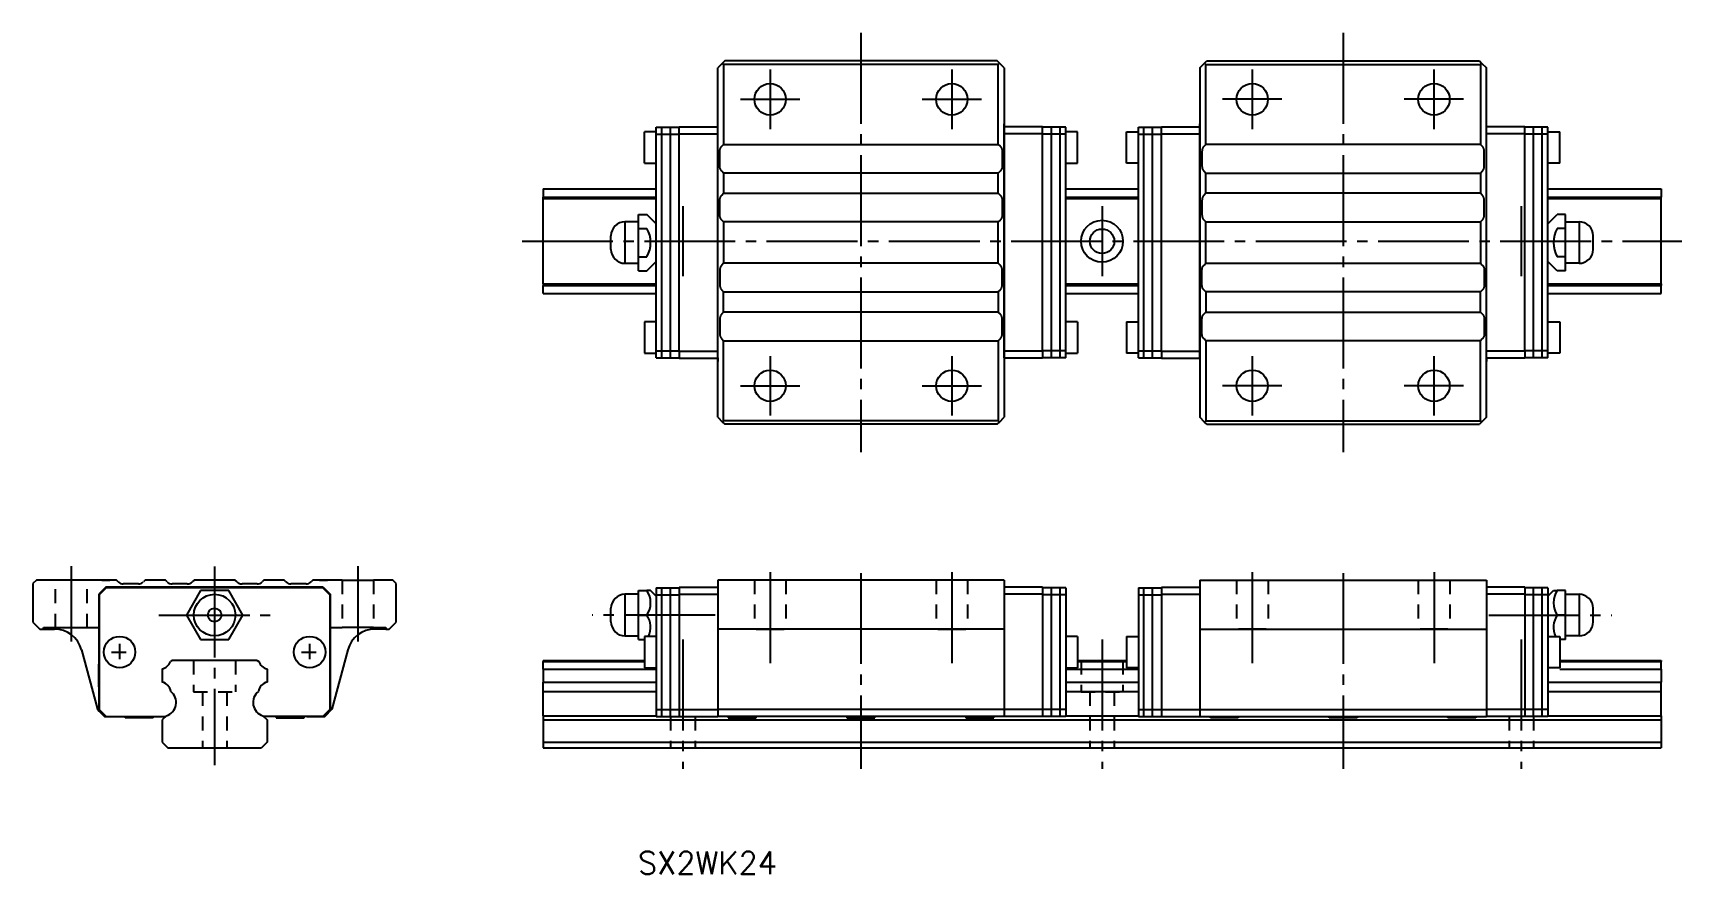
# Model space of a CAD drawing. Extents: x -31 to 205, y 1763 to 1884.
import ezdxf

# ---------------------------------------------------------------- set-up
doc = ezdxf.new("R2010")
doc.units = 0
doc.linetypes.add('CENTER', pattern=[17.5, 13, -1.5, 1.5, -1.5])
doc.linetypes.add('DASHED', pattern=[3.5, 2, -1.5])
doc.layers.get('0').update_dxf_attribs({"linetype": 'CONTINUOUS'})
doc.layers.add('CENTER', color=1, linetype='CENTER')
doc.styles.get("Standard").update_dxf_attribs({"font": 'txt.shx', "bigfont": '@extfont2.shx'})

msp = doc.modelspace()

# ---------------------------------------------------------------- linework, layer by layer
at = {"color": 7, "linetype": 'CONTINUOUS'}
for p, q in [((67.72, 1879.41), (67.04, 1878.74)), ((67.04, 1828.74), (67.04, 1878.74)), ((68.04, 1879.74), (67.72, 1879.41)), ((67.72, 1879.41), (67.89, 1879.24)), ((107.19, 1879.24), (67.89, 1879.24)), ((67.89, 1879.24), (67.89, 1867.79)), ((107.04, 1879.74), (68.04, 1879.74)), ((107.37, 1879.41), (107.04, 1879.74)), ((107.19, 1879.24), (107.37, 1879.41)), ((107.19, 1867.79), (107.19, 1879.24)), ((108.04, 1878.74), (107.37, 1879.41)), ((108.04, 1878.74), (108.04, 1828.74)), ((136.04, 1878.74), (136.72, 1879.41)), ((136.04, 1878.74), (136.04, 1828.74)), ((136.72, 1879.41), (137.04, 1879.74)), ((136.89, 1879.24), (136.72, 1879.41)), ((136.89, 1879.24), (176.19, 1879.24)), ((136.89, 1867.79), (136.89, 1879.24)), ((137.04, 1879.74), (176.04, 1879.74)), ((176.04, 1879.74), (176.37, 1879.41)), ((176.37, 1879.41), (176.19, 1879.24)), ((176.19, 1879.24), (176.19, 1867.79)), ((176.37, 1879.41), (177.04, 1878.74)), ((177.04, 1828.74), (177.04, 1878.74)), ((58.24, 1869.59), (56.54, 1869.59)), ((56.54, 1865.09), (56.54, 1869.59)), ((58.24, 1837.24), (58.24, 1870.24)), ((58.24, 1870.24), (61.54, 1870.24)), ((58.24, 1869.24), (61.54, 1869.24)), ((59.04, 1837.24), (59.04, 1870.24)), ((60.28, 1837.24), (60.28, 1870.24)), ((61.54, 1870.29), (67.04, 1870.29)), ((61.54, 1869.29), (61.54, 1870.29)), ((61.54, 1869.29), (67.04, 1869.29)), ((61.54, 1864.38), (61.54, 1869.29)), ((67.04, 1870.24), (67.04, 1870.74)), ((67.04, 1861.54), (67.04, 1870.34)), ((67.04, 1837.24), (67.04, 1870.24)), ((108.04, 1870.24), (108.04, 1870.74)), ((108.04, 1870.34), (108.04, 1861.54)), ((113.54, 1870.29), (108.04, 1870.29)), ((108.04, 1837.24), (108.04, 1870.24)), ((113.54, 1869.29), (108.04, 1869.29)), ((113.54, 1869.29), (113.54, 1870.29)), ((116.84, 1870.24), (113.54, 1870.24)), ((113.54, 1838.19), (113.54, 1869.29)), ((116.84, 1869.24), (113.54, 1869.24)), ((114.8, 1837.24), (114.8, 1870.24)), ((116.04, 1837.24), (116.04, 1870.24)), ((116.84, 1837.24), (116.84, 1870.24)), ((118.54, 1869.59), (116.84, 1869.59)), ((118.54, 1865.09), (118.54, 1869.59)), ((125.54, 1869.59), (127.24, 1869.59)), ((125.54, 1865.09), (125.54, 1869.59)), ((127.24, 1837.24), (127.24, 1870.24)), ((127.24, 1870.24), (130.54, 1870.24)), ((127.24, 1869.24), (130.54, 1869.24)), ((128.04, 1837.24), (128.04, 1870.24)), ((129.28, 1837.24), (129.28, 1870.24)), ((130.54, 1870.29), (136.04, 1870.29)), ((130.54, 1869.29), (130.54, 1870.29)), ((130.54, 1838.19), (130.54, 1869.29)), ((130.54, 1869.29), (136.04, 1869.29)), ((136.04, 1870.24), (136.04, 1870.74)), ((136.04, 1870.34), (136.04, 1861.54)), ((136.04, 1837.24), (136.04, 1870.24)), ((177.04, 1870.24), (177.04, 1870.74)), ((177.04, 1861.54), (177.04, 1870.34)), ((182.54, 1870.29), (177.04, 1870.29)), ((177.04, 1837.24), (177.04, 1870.24)), ((182.54, 1869.29), (177.04, 1869.29)), ((182.54, 1869.29), (182.54, 1870.29)), ((185.84, 1870.24), (182.54, 1870.24)), ((182.54, 1864.38), (182.54, 1869.29)), ((185.84, 1869.24), (182.54, 1869.24)), ((183.8, 1837.24), (183.8, 1870.24)), ((185.04, 1837.24), (185.04, 1870.24)), ((185.84, 1837.24), (185.84, 1870.24)), ((185.84, 1869.59), (187.54, 1869.59)), ((187.54, 1865.09), (187.54, 1869.59)), ((67.34, 1866.82), (67.35, 1866.87)), ((67.34, 1864.65), (67.34, 1866.82)), ((67.35, 1866.92), (67.36, 1866.97)), ((67.35, 1866.87), (67.35, 1866.92)), ((67.36, 1867.02), (67.37, 1867.06)), ((67.36, 1866.97), (67.36, 1867.02)), ((67.37, 1867.06), (67.39, 1867.11)), ((67.39, 1867.11), (67.4, 1867.16)), ((67.4, 1867.16), (67.42, 1867.2)), ((67.42, 1867.2), (67.44, 1867.25)), ((67.44, 1867.25), (67.46, 1867.29)), ((67.46, 1867.29), (67.49, 1867.34)), ((67.49, 1867.34), (67.51, 1867.38)), ((67.51, 1867.38), (67.54, 1867.42)), ((67.54, 1867.42), (67.57, 1867.46)), ((67.57, 1867.46), (67.6, 1867.49)), ((67.6, 1867.49), (67.64, 1867.53)), ((67.64, 1867.53), (67.89, 1867.79)), ((67.89, 1867.79), (107.19, 1867.79)), ((107.19, 1867.79), (107.45, 1867.53)), ((107.45, 1867.53), (107.49, 1867.49)), ((107.49, 1867.49), (107.52, 1867.46)), ((107.52, 1867.46), (107.55, 1867.42)), ((107.55, 1867.42), (107.58, 1867.38)), ((107.58, 1867.38), (107.6, 1867.34)), ((107.6, 1867.34), (107.63, 1867.29)), ((107.63, 1867.29), (107.65, 1867.25)), ((107.65, 1867.25), (107.67, 1867.2)), ((107.67, 1867.2), (107.69, 1867.16)), ((107.69, 1867.16), (107.7, 1867.11)), ((107.7, 1867.11), (107.71, 1867.06)), ((107.71, 1867.06), (107.73, 1867.02)), ((107.73, 1867.02), (107.73, 1866.97)), ((107.73, 1866.97), (107.74, 1866.92)), ((107.74, 1866.92), (107.74, 1866.87)), ((107.74, 1866.87), (107.74, 1866.82)), ((107.74, 1866.82), (107.74, 1864.65)), ((136.35, 1866.87), (136.34, 1866.82)), ((136.34, 1866.82), (136.34, 1864.65)), ((136.36, 1866.97), (136.35, 1866.92)), ((136.35, 1866.92), (136.35, 1866.87)), ((136.37, 1867.06), (136.36, 1867.02)), ((136.36, 1867.02), (136.36, 1866.97)), ((136.39, 1867.11), (136.37, 1867.06)), ((136.4, 1867.16), (136.39, 1867.11)), ((136.42, 1867.2), (136.4, 1867.16)), ((136.44, 1867.25), (136.42, 1867.2)), ((136.46, 1867.29), (136.44, 1867.25)), ((136.49, 1867.34), (136.46, 1867.29)), ((136.51, 1867.38), (136.49, 1867.34)), ((136.54, 1867.42), (136.51, 1867.38)), ((136.57, 1867.46), (136.54, 1867.42)), ((136.6, 1867.49), (136.57, 1867.46)), ((136.64, 1867.53), (136.6, 1867.49)), ((136.89, 1867.79), (136.64, 1867.53)), ((176.19, 1867.79), (136.89, 1867.79)), ((176.45, 1867.53), (176.19, 1867.79)), ((176.49, 1867.49), (176.45, 1867.53)), ((176.52, 1867.46), (176.49, 1867.49)), ((176.55, 1867.42), (176.52, 1867.46)), ((176.58, 1867.38), (176.55, 1867.42)), ((176.6, 1867.34), (176.58, 1867.38)), ((176.63, 1867.29), (176.6, 1867.34)), ((176.65, 1867.25), (176.63, 1867.29)), ((176.67, 1867.2), (176.65, 1867.25)), ((176.69, 1867.16), (176.67, 1867.2)), ((176.7, 1867.11), (176.69, 1867.16)), ((176.71, 1867.06), (176.7, 1867.11)), ((176.73, 1867.02), (176.71, 1867.06)), ((176.73, 1866.97), (176.73, 1867.02)), ((176.74, 1866.92), (176.73, 1866.97)), ((176.74, 1866.87), (176.74, 1866.92)), ((176.74, 1866.82), (176.74, 1866.87)), ((176.74, 1864.65), (176.74, 1866.82)), ((56.54, 1865.09), (58.24, 1865.09)), ((67.35, 1864.6), (67.34, 1864.65)), ((67.35, 1864.55), (67.35, 1864.6)), ((67.36, 1864.5), (67.35, 1864.55)), ((67.36, 1864.46), (67.36, 1864.5)), ((67.37, 1864.41), (67.36, 1864.46)), ((67.39, 1864.36), (67.37, 1864.41)), ((107.71, 1864.41), (107.7, 1864.36)), ((107.73, 1864.46), (107.71, 1864.41)), ((107.74, 1864.55), (107.73, 1864.5)), ((107.73, 1864.5), (107.73, 1864.46)), ((107.74, 1864.65), (107.74, 1864.6)), ((107.74, 1864.6), (107.74, 1864.55)), ((116.84, 1865.09), (118.54, 1865.09)), ((127.24, 1865.09), (125.54, 1865.09)), ((136.34, 1864.65), (136.35, 1864.6)), ((136.35, 1864.6), (136.35, 1864.55)), ((136.35, 1864.55), (136.36, 1864.5)), ((136.36, 1864.5), (136.36, 1864.46)), ((136.36, 1864.46), (136.37, 1864.41)), ((136.37, 1864.41), (136.39, 1864.36)), ((176.7, 1864.36), (176.71, 1864.41)), ((176.71, 1864.41), (176.73, 1864.46)), ((176.73, 1864.5), (176.74, 1864.55)), ((176.73, 1864.46), (176.73, 1864.5)), ((176.74, 1864.6), (176.74, 1864.65)), ((176.74, 1864.55), (176.74, 1864.6)), ((187.54, 1865.09), (185.84, 1865.09)), ((61.54, 1863.2), (61.54, 1864.38)), ((61.54, 1863.2), (61.54, 1864.38)), ((61.54, 1838.19), (61.54, 1863.2)), ((67.4, 1864.31), (67.39, 1864.36)), ((67.42, 1864.27), (67.4, 1864.31)), ((67.44, 1864.22), (67.42, 1864.27)), ((67.46, 1864.18), (67.44, 1864.22)), ((67.49, 1864.14), (67.46, 1864.18)), ((67.51, 1864.09), (67.49, 1864.14)), ((67.54, 1864.05), (67.51, 1864.09)), ((67.57, 1864.02), (67.54, 1864.05)), ((67.6, 1863.98), (67.57, 1864.02)), ((67.64, 1863.94), (67.6, 1863.98)), ((67.89, 1863.69), (67.64, 1863.94)), ((67.89, 1863.69), (67.89, 1860.79)), ((107.19, 1863.69), (67.89, 1863.69)), ((107.45, 1863.94), (107.19, 1863.69)), ((107.19, 1860.79), (107.19, 1863.69)), ((107.49, 1863.98), (107.45, 1863.94)), ((107.52, 1864.02), (107.49, 1863.98)), ((107.55, 1864.05), (107.52, 1864.02)), ((107.58, 1864.09), (107.55, 1864.05)), ((107.6, 1864.14), (107.58, 1864.09)), ((107.63, 1864.18), (107.6, 1864.14)), ((107.65, 1864.22), (107.63, 1864.18)), ((107.67, 1864.27), (107.65, 1864.22)), ((107.69, 1864.31), (107.67, 1864.27)), ((107.7, 1864.36), (107.69, 1864.31)), ((136.39, 1864.36), (136.4, 1864.31)), ((136.4, 1864.31), (136.42, 1864.27)), ((136.42, 1864.27), (136.44, 1864.22)), ((136.44, 1864.22), (136.46, 1864.18)), ((136.46, 1864.18), (136.49, 1864.14)), ((136.49, 1864.14), (136.51, 1864.09)), ((136.51, 1864.09), (136.54, 1864.05)), ((136.54, 1864.05), (136.57, 1864.02)), ((136.57, 1864.02), (136.6, 1863.98)), ((136.6, 1863.98), (136.64, 1863.94)), ((136.64, 1863.94), (136.89, 1863.69)), ((136.89, 1863.69), (176.19, 1863.69)), ((136.89, 1860.79), (136.89, 1863.69)), ((176.19, 1863.69), (176.45, 1863.94)), ((176.19, 1863.69), (176.19, 1860.79)), ((176.45, 1863.94), (176.49, 1863.98)), ((176.49, 1863.98), (176.52, 1864.02)), ((176.52, 1864.02), (176.55, 1864.05)), ((176.55, 1864.05), (176.58, 1864.09)), ((176.58, 1864.09), (176.6, 1864.14)), ((176.6, 1864.14), (176.63, 1864.18)), ((176.63, 1864.18), (176.65, 1864.22)), ((176.65, 1864.22), (176.67, 1864.27)), ((176.67, 1864.27), (176.69, 1864.31)), ((176.69, 1864.31), (176.7, 1864.36)), ((182.54, 1863.2), (182.54, 1864.38)), ((182.54, 1863.2), (182.54, 1864.38)), ((182.54, 1838.19), (182.54, 1863.2)), ((42.04, 1861.43), (58.24, 1861.43)), ((42.04, 1861.43), (42.04, 1860.25)), ((42.04, 1860.25), (58.24, 1860.25)), ((42.04, 1860.03), (42.04, 1860.25)), ((42.04, 1860.03), (58.24, 1860.03)), ((42.04, 1847.83), (42.04, 1860.03)), ((67.04, 1845.94), (67.04, 1861.54)), ((67.34, 1859.82), (67.35, 1859.87)), ((67.34, 1857.65), (67.34, 1859.82)), ((67.35, 1859.92), (67.36, 1859.97)), ((67.35, 1859.87), (67.35, 1859.92)), ((67.36, 1860.02), (67.37, 1860.06)), ((67.36, 1859.97), (67.36, 1860.02)), ((67.37, 1860.06), (67.39, 1860.11)), ((67.39, 1860.11), (67.4, 1860.16)), ((67.4, 1860.16), (67.42, 1860.2)), ((67.42, 1860.2), (67.44, 1860.25)), ((67.44, 1860.25), (67.46, 1860.29)), ((67.46, 1860.29), (67.49, 1860.34)), ((67.49, 1860.34), (67.51, 1860.38)), ((67.51, 1860.38), (67.54, 1860.42)), ((67.54, 1860.42), (67.57, 1860.46)), ((67.57, 1860.46), (67.6, 1860.49)), ((67.6, 1860.49), (67.64, 1860.53)), ((67.64, 1860.53), (67.89, 1860.79)), ((67.89, 1860.79), (107.19, 1860.79)), ((107.19, 1860.79), (107.45, 1860.53)), ((107.45, 1860.53), (107.49, 1860.49)), ((107.49, 1860.49), (107.52, 1860.46)), ((107.52, 1860.46), (107.55, 1860.42)), ((107.55, 1860.42), (107.58, 1860.38)), ((107.58, 1860.38), (107.6, 1860.34)), ((107.6, 1860.34), (107.63, 1860.29)), ((107.63, 1860.29), (107.65, 1860.25)), ((107.65, 1860.25), (107.67, 1860.2)), ((107.67, 1860.2), (107.69, 1860.16)), ((107.69, 1860.16), (107.7, 1860.11)), ((107.7, 1860.11), (107.71, 1860.06)), ((107.71, 1860.06), (107.73, 1860.02)), ((107.73, 1860.02), (107.73, 1859.97)), ((107.73, 1859.97), (107.74, 1859.92)), ((107.74, 1859.92), (107.74, 1859.87)), ((107.74, 1859.87), (107.74, 1859.82)), ((107.74, 1859.82), (107.74, 1857.65)), ((108.04, 1861.54), (108.04, 1837.14)), ((116.84, 1861.43), (127.24, 1861.43)), ((116.84, 1860.25), (127.24, 1860.25)), ((116.84, 1860.03), (127.24, 1860.03)), ((136.04, 1861.54), (136.04, 1837.14)), ((136.35, 1859.87), (136.34, 1859.82)), ((136.34, 1859.82), (136.34, 1857.65)), ((136.36, 1859.97), (136.35, 1859.92)), ((136.35, 1859.92), (136.35, 1859.87)), ((136.37, 1860.06), (136.36, 1860.02)), ((136.36, 1860.02), (136.36, 1859.97)), ((136.39, 1860.11), (136.37, 1860.06)), ((136.4, 1860.16), (136.39, 1860.11)), ((136.42, 1860.2), (136.4, 1860.16)), ((136.44, 1860.25), (136.42, 1860.2)), ((136.46, 1860.29), (136.44, 1860.25)), ((136.49, 1860.34), (136.46, 1860.29)), ((136.51, 1860.38), (136.49, 1860.34)), ((136.54, 1860.42), (136.51, 1860.38)), ((136.57, 1860.46), (136.54, 1860.42)), ((136.6, 1860.49), (136.57, 1860.46)), ((136.64, 1860.53), (136.6, 1860.49)), ((136.89, 1860.79), (136.64, 1860.53)), ((176.19, 1860.79), (136.89, 1860.79)), ((176.45, 1860.53), (176.19, 1860.79)), ((176.49, 1860.49), (176.45, 1860.53)), ((176.52, 1860.46), (176.49, 1860.49)), ((176.55, 1860.42), (176.52, 1860.46)), ((176.58, 1860.38), (176.55, 1860.42)), ((176.6, 1860.34), (176.58, 1860.38)), ((176.63, 1860.29), (176.6, 1860.34)), ((176.65, 1860.25), (176.63, 1860.29)), ((176.67, 1860.2), (176.65, 1860.25)), ((176.69, 1860.16), (176.67, 1860.2)), ((176.7, 1860.11), (176.69, 1860.16)), ((176.71, 1860.06), (176.7, 1860.11)), ((176.73, 1860.02), (176.71, 1860.06)), ((176.73, 1859.97), (176.73, 1860.02)), ((176.74, 1859.92), (176.73, 1859.97)), ((176.74, 1859.87), (176.74, 1859.92)), ((176.74, 1859.82), (176.74, 1859.87)), ((176.74, 1857.65), (176.74, 1859.82)), ((177.04, 1845.94), (177.04, 1861.54)), ((185.84, 1861.43), (202.04, 1861.43)), ((185.84, 1860.25), (202.04, 1860.25)), ((185.84, 1860.03), (202.04, 1860.03)), ((202.04, 1861.43), (202.04, 1860.25)), ((202.04, 1860.03), (202.04, 1860.25)), ((202.04, 1847.83), (202.04, 1860.03)), ((55.69, 1857.78), (56.9, 1857.78)), ((55.69, 1855.76), (55.69, 1857.78)), ((58.24, 1856.44), (56.9, 1857.78)), ((67.35, 1857.6), (67.34, 1857.65)), ((67.35, 1857.55), (67.35, 1857.6)), ((67.36, 1857.5), (67.35, 1857.55)), ((67.36, 1857.46), (67.36, 1857.5)), ((67.37, 1857.41), (67.36, 1857.46)), ((67.39, 1857.36), (67.37, 1857.41)), ((67.4, 1857.31), (67.39, 1857.36)), ((107.7, 1857.36), (107.69, 1857.31)), ((107.71, 1857.41), (107.7, 1857.36)), ((107.73, 1857.46), (107.71, 1857.41)), ((107.74, 1857.55), (107.73, 1857.5)), ((107.73, 1857.5), (107.73, 1857.46)), ((107.74, 1857.65), (107.74, 1857.6)), ((107.74, 1857.6), (107.74, 1857.55)), ((136.34, 1857.65), (136.35, 1857.6)), ((136.35, 1857.6), (136.35, 1857.55)), ((136.35, 1857.55), (136.36, 1857.5)), ((136.36, 1857.5), (136.36, 1857.46)), ((136.36, 1857.46), (136.37, 1857.41)), ((136.37, 1857.41), (136.39, 1857.36)), ((136.39, 1857.36), (136.4, 1857.31)), ((176.69, 1857.31), (176.7, 1857.36)), ((176.7, 1857.36), (176.71, 1857.41)), ((176.71, 1857.41), (176.73, 1857.46)), ((176.73, 1857.5), (176.74, 1857.55)), ((176.73, 1857.46), (176.73, 1857.5)), ((176.74, 1857.6), (176.74, 1857.65)), ((176.74, 1857.55), (176.74, 1857.6)), ((185.84, 1856.44), (187.19, 1857.78)), ((188.39, 1857.78), (187.19, 1857.78)), ((188.39, 1855.76), (188.39, 1857.78)), ((53.76, 1856.71), (53.76, 1850.77)), ((55.69, 1856.71), (53.76, 1856.71)), ((55.69, 1851.72), (55.69, 1855.76)), ((55.69, 1855.76), (56.9, 1855.76)), ((67.42, 1857.27), (67.4, 1857.31)), ((67.44, 1857.22), (67.42, 1857.27)), ((67.46, 1857.18), (67.44, 1857.22)), ((67.49, 1857.14), (67.46, 1857.18)), ((67.51, 1857.09), (67.49, 1857.14)), ((67.54, 1857.05), (67.51, 1857.09)), ((67.57, 1857.02), (67.54, 1857.05)), ((67.6, 1856.98), (67.57, 1857.02)), ((67.64, 1856.94), (67.6, 1856.98)), ((67.89, 1856.69), (67.64, 1856.94)), ((107.19, 1856.69), (67.89, 1856.69)), ((67.89, 1856.69), (67.89, 1850.79)), ((67.89, 1855.78), (67.89, 1851.69)), ((107.45, 1856.94), (107.19, 1856.69)), ((107.19, 1850.79), (107.19, 1856.69)), ((107.19, 1851.69), (107.19, 1855.78)), ((107.49, 1856.98), (107.45, 1856.94)), ((107.52, 1857.02), (107.49, 1856.98)), ((107.55, 1857.05), (107.52, 1857.02)), ((107.58, 1857.09), (107.55, 1857.05)), ((107.6, 1857.14), (107.58, 1857.09)), ((107.63, 1857.18), (107.6, 1857.14)), ((107.65, 1857.22), (107.63, 1857.18)), ((107.67, 1857.27), (107.65, 1857.22)), ((107.69, 1857.31), (107.67, 1857.27)), ((136.4, 1857.31), (136.42, 1857.27)), ((136.42, 1857.27), (136.44, 1857.22)), ((136.44, 1857.22), (136.46, 1857.18)), ((136.46, 1857.18), (136.49, 1857.14)), ((136.49, 1857.14), (136.51, 1857.09)), ((136.51, 1857.09), (136.54, 1857.05)), ((136.54, 1857.05), (136.57, 1857.02)), ((136.57, 1857.02), (136.6, 1856.98)), ((136.6, 1856.98), (136.64, 1856.94)), ((136.64, 1856.94), (136.89, 1856.69)), ((136.89, 1856.69), (176.19, 1856.69)), ((136.89, 1850.79), (136.89, 1856.69)), ((136.89, 1851.69), (136.89, 1855.78)), ((176.19, 1856.69), (176.45, 1856.94)), ((176.19, 1856.69), (176.19, 1850.79)), ((176.19, 1855.78), (176.19, 1851.69)), ((176.45, 1856.94), (176.49, 1856.98)), ((176.49, 1856.98), (176.52, 1857.02)), ((176.52, 1857.02), (176.55, 1857.05)), ((176.55, 1857.05), (176.58, 1857.09)), ((176.58, 1857.09), (176.6, 1857.14)), ((176.6, 1857.14), (176.63, 1857.18)), ((176.63, 1857.18), (176.65, 1857.22)), ((176.65, 1857.22), (176.67, 1857.27)), ((176.67, 1857.27), (176.69, 1857.31)), ((188.39, 1855.76), (187.19, 1855.76)), ((188.39, 1856.71), (190.32, 1856.71)), ((188.39, 1851.72), (188.39, 1855.76)), ((190.32, 1856.71), (190.32, 1850.77)), ((51.76, 1852.77), (51.76, 1854.71)), ((192.32, 1852.77), (192.32, 1854.71)), ((53.76, 1850.77), (55.69, 1850.77)), ((55.69, 1849.69), (55.69, 1851.72)), ((55.69, 1851.72), (56.9, 1851.72)), ((56.9, 1849.69), (58.24, 1851.04)), ((67.44, 1850.25), (67.42, 1850.2)), ((67.46, 1850.29), (67.44, 1850.25)), ((67.49, 1850.34), (67.46, 1850.29)), ((67.51, 1850.38), (67.49, 1850.34)), ((67.54, 1850.42), (67.51, 1850.38)), ((67.57, 1850.46), (67.54, 1850.42)), ((67.6, 1850.49), (67.57, 1850.46)), ((67.64, 1850.53), (67.6, 1850.49)), ((67.89, 1850.79), (67.64, 1850.53)), ((107.19, 1850.79), (67.89, 1850.79)), ((107.45, 1850.53), (107.19, 1850.79)), ((107.49, 1850.49), (107.45, 1850.53)), ((107.52, 1850.46), (107.49, 1850.49)), ((107.55, 1850.42), (107.52, 1850.46)), ((107.58, 1850.38), (107.55, 1850.42)), ((107.6, 1850.34), (107.58, 1850.38)), ((107.63, 1850.29), (107.6, 1850.34)), ((107.65, 1850.25), (107.63, 1850.29)), ((107.67, 1850.2), (107.65, 1850.25)), ((136.42, 1850.2), (136.44, 1850.25)), ((136.44, 1850.25), (136.46, 1850.29)), ((136.46, 1850.29), (136.49, 1850.34)), ((136.49, 1850.34), (136.51, 1850.38)), ((136.51, 1850.38), (136.54, 1850.42)), ((136.54, 1850.42), (136.57, 1850.46)), ((136.57, 1850.46), (136.6, 1850.49)), ((136.6, 1850.49), (136.64, 1850.53)), ((136.64, 1850.53), (136.89, 1850.79)), ((136.89, 1850.79), (176.19, 1850.79)), ((176.19, 1850.79), (176.45, 1850.53)), ((176.45, 1850.53), (176.49, 1850.49)), ((176.49, 1850.49), (176.52, 1850.46)), ((176.52, 1850.46), (176.55, 1850.42)), ((176.55, 1850.42), (176.58, 1850.38)), ((176.58, 1850.38), (176.6, 1850.34)), ((176.6, 1850.34), (176.63, 1850.29)), ((176.63, 1850.29), (176.65, 1850.25)), ((176.65, 1850.25), (176.67, 1850.2)), ((187.19, 1849.69), (185.84, 1851.04)), ((188.39, 1851.72), (187.19, 1851.72)), ((188.39, 1849.69), (188.39, 1851.72)), ((190.32, 1850.77), (188.39, 1850.77)), ((55.69, 1849.69), (56.9, 1849.69)), ((67.35, 1849.87), (67.34, 1849.82)), ((67.34, 1849.82), (67.34, 1847.65)), ((67.36, 1849.97), (67.35, 1849.92)), ((67.35, 1849.92), (67.35, 1849.87)), ((67.37, 1850.06), (67.36, 1850.02)), ((67.36, 1850.02), (67.36, 1849.97)), ((67.39, 1850.11), (67.37, 1850.06)), ((67.4, 1850.16), (67.39, 1850.11)), ((67.42, 1850.2), (67.4, 1850.16)), ((107.69, 1850.16), (107.67, 1850.2)), ((107.7, 1850.11), (107.69, 1850.16)), ((107.71, 1850.06), (107.7, 1850.11)), ((107.73, 1850.02), (107.71, 1850.06)), ((107.73, 1849.97), (107.73, 1850.02)), ((107.74, 1849.92), (107.73, 1849.97)), ((107.74, 1849.87), (107.74, 1849.92)), ((107.74, 1849.82), (107.74, 1849.87)), ((107.74, 1847.65), (107.74, 1849.82)), ((136.34, 1849.82), (136.35, 1849.87)), ((136.34, 1847.65), (136.34, 1849.82)), ((136.35, 1849.92), (136.36, 1849.97)), ((136.35, 1849.87), (136.35, 1849.92)), ((136.36, 1850.02), (136.37, 1850.06)), ((136.36, 1849.97), (136.36, 1850.02)), ((136.37, 1850.06), (136.39, 1850.11)), ((136.39, 1850.11), (136.4, 1850.16)), ((136.4, 1850.16), (136.42, 1850.2)), ((176.67, 1850.2), (176.69, 1850.16)), ((176.69, 1850.16), (176.7, 1850.11)), ((176.7, 1850.11), (176.71, 1850.06)), ((176.71, 1850.06), (176.73, 1850.02)), ((176.73, 1850.02), (176.73, 1849.97)), ((176.73, 1849.97), (176.74, 1849.92)), ((176.74, 1849.92), (176.74, 1849.87)), ((176.74, 1849.87), (176.74, 1849.82)), ((176.74, 1849.82), (176.74, 1847.65)), ((188.39, 1849.69), (187.19, 1849.69)), ((42.04, 1847.83), (58.24, 1847.83)), ((42.04, 1847.83), (42.04, 1847.6)), ((42.04, 1847.6), (58.24, 1847.6)), ((42.04, 1846.43), (42.04, 1847.6)), ((42.04, 1846.43), (58.24, 1846.43)), ((67.04, 1837.14), (67.04, 1845.94)), ((67.34, 1847.65), (67.35, 1847.6)), ((67.35, 1847.6), (67.35, 1847.55)), ((67.35, 1847.55), (67.36, 1847.5)), ((67.36, 1847.5), (67.36, 1847.46)), ((67.36, 1847.46), (67.37, 1847.41)), ((67.37, 1847.41), (67.39, 1847.36)), ((67.39, 1847.36), (67.4, 1847.31)), ((67.4, 1847.31), (67.42, 1847.27)), ((67.42, 1847.27), (67.44, 1847.22)), ((67.44, 1847.22), (67.46, 1847.18)), ((67.46, 1847.18), (67.49, 1847.14)), ((67.49, 1847.14), (67.51, 1847.09)), ((67.51, 1847.09), (67.54, 1847.05)), ((67.54, 1847.05), (67.57, 1847.02)), ((67.57, 1847.02), (67.6, 1846.98)), ((67.6, 1846.98), (67.64, 1846.94)), ((67.64, 1846.94), (67.89, 1846.69)), ((67.89, 1843.79), (67.89, 1846.69)), ((67.89, 1846.69), (107.19, 1846.69)), ((107.19, 1846.69), (107.45, 1846.94)), ((107.19, 1846.69), (107.19, 1843.79)), ((107.45, 1846.94), (107.49, 1846.98)), ((107.49, 1846.98), (107.52, 1847.02)), ((107.52, 1847.02), (107.55, 1847.05)), ((107.55, 1847.05), (107.58, 1847.09)), ((107.58, 1847.09), (107.6, 1847.14)), ((107.6, 1847.14), (107.63, 1847.18)), ((107.63, 1847.18), (107.65, 1847.22)), ((107.65, 1847.22), (107.67, 1847.27)), ((107.67, 1847.27), (107.69, 1847.31)), ((107.69, 1847.31), (107.7, 1847.36)), ((107.7, 1847.36), (107.71, 1847.41)), ((107.71, 1847.41), (107.73, 1847.46)), ((107.73, 1847.5), (107.74, 1847.55)), ((107.73, 1847.46), (107.73, 1847.5)), ((107.74, 1847.6), (107.74, 1847.65)), ((107.74, 1847.55), (107.74, 1847.6)), ((116.84, 1847.83), (127.24, 1847.83)), ((116.84, 1847.6), (127.24, 1847.6)), ((116.84, 1846.43), (127.24, 1846.43)), ((136.35, 1847.6), (136.34, 1847.65)), ((136.35, 1847.55), (136.35, 1847.6)), ((136.36, 1847.5), (136.35, 1847.55)), ((136.36, 1847.46), (136.36, 1847.5)), ((136.37, 1847.41), (136.36, 1847.46)), ((136.39, 1847.36), (136.37, 1847.41)), ((136.4, 1847.31), (136.39, 1847.36)), ((136.42, 1847.27), (136.4, 1847.31)), ((136.44, 1847.22), (136.42, 1847.27)), ((136.46, 1847.18), (136.44, 1847.22)), ((136.49, 1847.14), (136.46, 1847.18)), ((136.51, 1847.09), (136.49, 1847.14)), ((136.54, 1847.05), (136.51, 1847.09)), ((136.57, 1847.02), (136.54, 1847.05)), ((136.6, 1846.98), (136.57, 1847.02)), ((136.64, 1846.94), (136.6, 1846.98)), ((136.89, 1846.69), (136.64, 1846.94)), ((176.19, 1846.69), (136.89, 1846.69)), ((136.89, 1846.69), (136.89, 1843.79)), ((176.45, 1846.94), (176.19, 1846.69)), ((176.19, 1843.79), (176.19, 1846.69)), ((176.49, 1846.98), (176.45, 1846.94)), ((176.52, 1847.02), (176.49, 1846.98)), ((176.55, 1847.05), (176.52, 1847.02)), ((176.58, 1847.09), (176.55, 1847.05)), ((176.6, 1847.14), (176.58, 1847.09)), ((176.63, 1847.18), (176.6, 1847.14)), ((176.65, 1847.22), (176.63, 1847.18)), ((176.67, 1847.27), (176.65, 1847.22)), ((176.69, 1847.31), (176.67, 1847.27)), ((176.7, 1847.36), (176.69, 1847.31)), ((176.71, 1847.41), (176.7, 1847.36)), ((176.73, 1847.46), (176.71, 1847.41)), ((176.74, 1847.55), (176.73, 1847.5)), ((176.73, 1847.5), (176.73, 1847.46)), ((176.74, 1847.65), (176.74, 1847.6)), ((176.74, 1847.6), (176.74, 1847.55)), ((177.04, 1837.14), (177.04, 1845.94)), ((185.84, 1847.83), (202.04, 1847.83)), ((185.84, 1847.6), (202.04, 1847.6)), ((185.84, 1846.43), (202.04, 1846.43)), ((202.04, 1847.83), (202.04, 1847.6)), ((202.04, 1846.43), (202.04, 1847.6)), ((67.42, 1843.2), (67.4, 1843.16)), ((67.44, 1843.25), (67.42, 1843.2)), ((67.46, 1843.29), (67.44, 1843.25)), ((67.49, 1843.34), (67.46, 1843.29)), ((67.51, 1843.38), (67.49, 1843.34)), ((67.54, 1843.42), (67.51, 1843.38)), ((67.57, 1843.46), (67.54, 1843.42)), ((67.6, 1843.49), (67.57, 1843.46)), ((67.64, 1843.53), (67.6, 1843.49)), ((67.89, 1843.79), (67.64, 1843.53)), ((107.19, 1843.79), (67.89, 1843.79)), ((107.45, 1843.53), (107.19, 1843.79)), ((107.49, 1843.49), (107.45, 1843.53)), ((107.52, 1843.46), (107.49, 1843.49)), ((107.55, 1843.42), (107.52, 1843.46)), ((107.58, 1843.38), (107.55, 1843.42)), ((107.6, 1843.34), (107.58, 1843.38)), ((107.63, 1843.29), (107.6, 1843.34)), ((107.65, 1843.25), (107.63, 1843.29)), ((107.67, 1843.2), (107.65, 1843.25)), ((107.69, 1843.16), (107.67, 1843.2)), ((136.4, 1843.16), (136.42, 1843.2)), ((136.42, 1843.2), (136.44, 1843.25)), ((136.44, 1843.25), (136.46, 1843.29)), ((136.46, 1843.29), (136.49, 1843.34)), ((136.49, 1843.34), (136.51, 1843.38)), ((136.51, 1843.38), (136.54, 1843.42)), ((136.54, 1843.42), (136.57, 1843.46)), ((136.57, 1843.46), (136.6, 1843.49)), ((136.6, 1843.49), (136.64, 1843.53)), ((136.64, 1843.53), (136.89, 1843.79)), ((136.89, 1843.79), (176.19, 1843.79)), ((176.19, 1843.79), (176.45, 1843.53)), ((176.45, 1843.53), (176.49, 1843.49)), ((176.49, 1843.49), (176.52, 1843.46)), ((176.52, 1843.46), (176.55, 1843.42)), ((176.55, 1843.42), (176.58, 1843.38)), ((176.58, 1843.38), (176.6, 1843.34)), ((176.6, 1843.34), (176.63, 1843.29)), ((176.63, 1843.29), (176.65, 1843.25)), ((176.65, 1843.25), (176.67, 1843.2)), ((176.67, 1843.2), (176.69, 1843.16)), ((56.54, 1842.39), (56.54, 1837.89)), ((58.24, 1842.39), (56.54, 1842.39)), ((67.35, 1842.87), (67.34, 1842.82)), ((67.34, 1842.82), (67.34, 1840.65)), ((67.36, 1842.97), (67.35, 1842.92)), ((67.35, 1842.92), (67.35, 1842.87)), ((67.37, 1843.06), (67.36, 1843.02)), ((67.36, 1843.02), (67.36, 1842.97)), ((67.39, 1843.11), (67.37, 1843.06)), ((67.4, 1843.16), (67.39, 1843.11)), ((107.7, 1843.11), (107.69, 1843.16)), ((107.71, 1843.06), (107.7, 1843.11)), ((107.73, 1843.02), (107.71, 1843.06)), ((107.73, 1842.97), (107.73, 1843.02)), ((107.74, 1842.92), (107.73, 1842.97)), ((107.74, 1842.87), (107.74, 1842.92)), ((107.74, 1842.82), (107.74, 1842.87)), ((107.74, 1840.65), (107.74, 1842.82)), ((118.54, 1842.39), (116.84, 1842.39)), ((118.54, 1842.39), (118.54, 1837.89)), ((125.54, 1842.39), (125.54, 1837.89)), ((125.54, 1842.39), (127.24, 1842.39)), ((136.34, 1842.82), (136.35, 1842.87)), ((136.34, 1840.65), (136.34, 1842.82)), ((136.35, 1842.92), (136.36, 1842.97)), ((136.35, 1842.87), (136.35, 1842.92)), ((136.36, 1843.02), (136.37, 1843.06)), ((136.36, 1842.97), (136.36, 1843.02)), ((136.37, 1843.06), (136.39, 1843.11)), ((136.39, 1843.11), (136.4, 1843.16)), ((176.69, 1843.16), (176.7, 1843.11)), ((176.7, 1843.11), (176.71, 1843.06)), ((176.71, 1843.06), (176.73, 1843.02)), ((176.73, 1843.02), (176.73, 1842.97)), ((176.73, 1842.97), (176.74, 1842.92)), ((176.74, 1842.92), (176.74, 1842.87)), ((176.74, 1842.87), (176.74, 1842.82)), ((176.74, 1842.82), (176.74, 1840.65)), ((185.84, 1842.39), (187.54, 1842.39)), ((187.54, 1842.39), (187.54, 1837.89)), ((67.34, 1840.65), (67.35, 1840.6)), ((67.35, 1840.6), (67.35, 1840.55)), ((67.35, 1840.55), (67.36, 1840.5)), ((67.36, 1840.5), (67.36, 1840.46)), ((67.36, 1840.46), (67.37, 1840.41)), ((67.37, 1840.41), (67.39, 1840.36)), ((67.39, 1840.36), (67.4, 1840.31)), ((67.4, 1840.31), (67.42, 1840.27)), ((67.42, 1840.27), (67.44, 1840.22)), ((67.44, 1840.22), (67.46, 1840.18)), ((67.46, 1840.18), (67.49, 1840.14)), ((67.49, 1840.14), (67.51, 1840.09)), ((67.51, 1840.09), (67.54, 1840.05)), ((67.54, 1840.05), (67.57, 1840.02)), ((67.57, 1840.02), (67.6, 1839.98)), ((67.6, 1839.98), (67.64, 1839.94)), ((67.64, 1839.94), (67.89, 1839.69)), ((67.89, 1839.69), (107.19, 1839.69)), ((67.89, 1828.24), (67.89, 1839.69)), ((107.19, 1839.69), (107.45, 1839.94)), ((107.19, 1839.69), (107.19, 1828.24)), ((107.45, 1839.94), (107.49, 1839.98)), ((107.49, 1839.98), (107.52, 1840.02)), ((107.52, 1840.02), (107.55, 1840.05)), ((107.55, 1840.05), (107.58, 1840.09)), ((107.58, 1840.09), (107.6, 1840.14)), ((107.6, 1840.14), (107.63, 1840.18)), ((107.63, 1840.18), (107.65, 1840.22)), ((107.65, 1840.22), (107.67, 1840.27)), ((107.67, 1840.27), (107.69, 1840.31)), ((107.69, 1840.31), (107.7, 1840.36)), ((107.7, 1840.36), (107.71, 1840.41)), ((107.71, 1840.41), (107.73, 1840.46)), ((107.73, 1840.5), (107.74, 1840.55)), ((107.73, 1840.46), (107.73, 1840.5)), ((107.74, 1840.6), (107.74, 1840.65)), ((107.74, 1840.55), (107.74, 1840.6)), ((136.35, 1840.6), (136.34, 1840.65)), ((136.35, 1840.55), (136.35, 1840.6)), ((136.36, 1840.5), (136.35, 1840.55)), ((136.36, 1840.46), (136.36, 1840.5)), ((136.37, 1840.41), (136.36, 1840.46)), ((136.39, 1840.36), (136.37, 1840.41)), ((136.4, 1840.31), (136.39, 1840.36)), ((136.42, 1840.27), (136.4, 1840.31)), ((136.44, 1840.22), (136.42, 1840.27)), ((136.46, 1840.18), (136.44, 1840.22)), ((136.49, 1840.14), (136.46, 1840.18)), ((136.51, 1840.09), (136.49, 1840.14)), ((136.54, 1840.05), (136.51, 1840.09)), ((136.57, 1840.02), (136.54, 1840.05)), ((136.6, 1839.98), (136.57, 1840.02)), ((136.64, 1839.94), (136.6, 1839.98)), ((136.89, 1839.69), (136.64, 1839.94)), ((176.19, 1839.69), (136.89, 1839.69)), ((136.89, 1839.69), (136.89, 1828.24)), ((176.45, 1839.94), (176.19, 1839.69)), ((176.19, 1828.24), (176.19, 1839.69)), ((176.49, 1839.98), (176.45, 1839.94)), ((176.52, 1840.02), (176.49, 1839.98)), ((176.55, 1840.05), (176.52, 1840.02)), ((176.58, 1840.09), (176.55, 1840.05)), ((176.6, 1840.14), (176.58, 1840.09)), ((176.63, 1840.18), (176.6, 1840.14)), ((176.65, 1840.22), (176.63, 1840.18)), ((176.67, 1840.27), (176.65, 1840.22)), ((176.69, 1840.31), (176.67, 1840.27)), ((176.7, 1840.36), (176.69, 1840.31)), ((176.71, 1840.41), (176.7, 1840.36)), ((176.73, 1840.46), (176.71, 1840.41)), ((176.74, 1840.55), (176.73, 1840.5)), ((176.73, 1840.5), (176.73, 1840.46)), ((176.74, 1840.65), (176.74, 1840.6)), ((176.74, 1840.6), (176.74, 1840.55)), ((56.54, 1837.89), (58.24, 1837.89)), ((58.24, 1838.24), (61.54, 1838.24)), ((58.24, 1837.24), (61.54, 1837.24)), ((61.54, 1838.19), (67.04, 1838.19)), ((61.54, 1838.19), (61.54, 1837.19)), ((61.54, 1837.19), (67.04, 1837.19)), ((67.04, 1837.24), (67.04, 1836.74)), ((113.54, 1838.19), (108.04, 1838.19)), ((108.04, 1837.24), (108.04, 1836.74)), ((113.54, 1837.19), (108.04, 1837.19)), ((116.84, 1838.24), (113.54, 1838.24)), ((113.54, 1838.19), (113.54, 1837.19)), ((116.84, 1837.24), (113.54, 1837.24)), ((116.84, 1837.89), (118.54, 1837.89)), ((127.24, 1837.89), (125.54, 1837.89)), ((127.24, 1838.24), (130.54, 1838.24)), ((127.24, 1837.24), (130.54, 1837.24)), ((130.54, 1838.19), (136.04, 1838.19)), ((130.54, 1838.19), (130.54, 1837.19)), ((130.54, 1837.19), (136.04, 1837.19)), ((136.04, 1837.24), (136.04, 1836.74)), ((182.54, 1838.19), (177.04, 1838.19)), ((177.04, 1837.24), (177.04, 1836.74)), ((182.54, 1837.19), (177.04, 1837.19)), ((185.84, 1838.24), (182.54, 1838.24)), ((182.54, 1838.19), (182.54, 1837.19)), ((185.84, 1837.24), (182.54, 1837.24)), ((187.54, 1837.89), (185.84, 1837.89)), ((67.04, 1828.74), (67.72, 1828.06)), ((67.72, 1828.06), (67.89, 1828.24)), ((67.72, 1828.06), (68.04, 1827.74)), ((107.19, 1828.24), (67.89, 1828.24)), ((107.04, 1827.74), (68.04, 1827.74)), ((107.04, 1827.74), (107.37, 1828.06)), ((107.19, 1828.24), (107.37, 1828.06)), ((107.37, 1828.06), (108.04, 1828.74)), ((136.72, 1828.06), (136.04, 1828.74)), ((136.89, 1828.24), (136.72, 1828.06)), ((137.04, 1827.74), (136.72, 1828.06)), ((136.89, 1828.24), (176.19, 1828.24)), ((137.04, 1827.74), (176.04, 1827.74)), ((176.37, 1828.06), (176.04, 1827.74)), ((176.37, 1828.06), (176.19, 1828.24)), ((177.04, 1828.74), (176.37, 1828.06)), ((-30.46, 1805.43), (-30.96, 1804.93)), ((-30.46, 1805.43), (-30.96, 1804.93)), ((-27.71, 1805.43), (-30.46, 1805.43)), ((-27.71, 1805.43), (-30.46, 1805.43)), ((-23.21, 1805.43), (-27.71, 1805.43)), ((-23.21, 1805.43), (-27.71, 1805.43)), ((-19.01, 1805.43), (-23.21, 1805.43)), ((-21.11, 1805.43), (-19.96, 1805.43)), ((-21.11, 1805.43), (-19.96, 1805.43)), ((-18.75, 1805.17), (-19.01, 1805.43)), ((-14.91, 1805.43), (-15.16, 1805.17)), ((-12.01, 1805.43), (-14.91, 1805.43)), ((-11.75, 1805.17), (-12.01, 1805.43)), ((-7.91, 1805.43), (-8.16, 1805.17)), ((-2.01, 1805.43), (-7.91, 1805.43)), ((-2.91, 1805.43), (-7, 1805.43)), ((-1.75, 1805.17), (-2.01, 1805.43)), ((2.09, 1805.43), (1.84, 1805.17)), ((4.99, 1805.43), (2.09, 1805.43)), ((5.25, 1805.17), (4.99, 1805.43)), ((9.09, 1805.43), (8.84, 1805.17)), ((13.29, 1805.43), (9.09, 1805.43)), ((10.04, 1805.43), (11.19, 1805.43)), ((10.04, 1805.43), (11.19, 1805.43)), ((13.29, 1805.43), (17.79, 1805.43)), ((13.29, 1805.43), (17.79, 1805.43)), ((20.54, 1805.43), (17.79, 1805.43)), ((20.54, 1805.43), (17.79, 1805.43)), ((21.04, 1804.93), (20.54, 1805.43)), ((21.04, 1804.93), (20.54, 1805.43)), ((108.04, 1805.43), (67.04, 1805.43)), ((67.04, 1805.43), (67.04, 1804.93)), ((108.04, 1805.43), (108.04, 1804.93)), ((136.04, 1805.43), (177.04, 1805.43)), ((136.04, 1805.43), (136.04, 1804.93)), ((177.04, 1805.43), (177.04, 1804.93)), ((-30.96, 1804.93), (-30.96, 1799.43)), ((-20.51, 1804.43), (-21.51, 1803.43)), ((-21.51, 1803.43), (-21.51, 1793.38)), ((-20.46, 1804.33), (-21.46, 1803.33)), ((-21.46, 1803.33), (-21.46, 1795.13)), ((-15.6, 1804.43), (-20.51, 1804.43)), ((10.54, 1804.33), (-20.46, 1804.33)), ((-15.87, 1804.88), (-18.04, 1804.88)), ((-15.6, 1804.43), (-15.67, 1804.33)), ((-14.42, 1804.43), (-15.6, 1804.43)), ((-14.42, 1804.43), (-15.6, 1804.43)), ((-14.49, 1804.33), (-14.42, 1804.43)), ((10.59, 1804.43), (-14.42, 1804.43)), ((-8.87, 1804.88), (-11.04, 1804.88)), ((-6.98, 1803.93), (-9, 1800.43)), ((-2.93, 1803.93), (-6.98, 1803.93)), ((-0.91, 1800.43), (-2.93, 1803.93)), ((1.13, 1804.88), (-1.04, 1804.88)), ((8.13, 1804.88), (5.96, 1804.88)), ((10.54, 1804.33), (11.54, 1803.33)), ((10.59, 1804.43), (11.59, 1803.43)), ((11.54, 1803.33), (11.54, 1795.13)), ((11.59, 1803.43), (11.59, 1786.93)), ((21.04, 1799.43), (21.04, 1804.93)), ((55.69, 1803.4), (53.76, 1803.4)), ((53.76, 1803.4), (53.76, 1800.43)), ((55.69, 1803.93), (56.9, 1803.93)), ((55.69, 1800.43), (55.69, 1803.93)), ((57.44, 1803.93), (56.9, 1803.93)), ((58.24, 1803.13), (57.44, 1803.93)), ((58.24, 1804.33), (58.24, 1785.93)), ((58.24, 1804.33), (61.54, 1804.33)), ((58.24, 1803.33), (61.54, 1803.33)), ((59.04, 1785.93), (59.04, 1804.33)), ((60.28, 1785.93), (60.28, 1804.33)), ((61.54, 1804.43), (67.04, 1804.43)), ((61.54, 1804.43), (61.54, 1803.43)), ((61.54, 1803.43), (67.04, 1803.43)), ((61.54, 1803.43), (61.54, 1786.93)), ((67.04, 1804.93), (67.04, 1798.43)), ((108.04, 1804.93), (108.04, 1798.43)), ((113.54, 1804.43), (108.04, 1804.43)), ((113.54, 1803.43), (108.04, 1803.43)), ((113.54, 1804.43), (113.54, 1803.43)), ((116.84, 1804.33), (113.54, 1804.33)), ((113.54, 1803.43), (113.54, 1786.93)), ((116.84, 1803.33), (113.54, 1803.33)), ((114.8, 1785.93), (114.8, 1804.33)), ((116.04, 1785.93), (116.04, 1804.33)), ((116.84, 1804.33), (116.84, 1785.93)), ((127.24, 1804.33), (127.24, 1785.93)), ((127.24, 1804.33), (130.54, 1804.33)), ((127.24, 1803.33), (130.54, 1803.33)), ((128.04, 1785.93), (128.04, 1804.33)), ((129.28, 1785.93), (129.28, 1804.33)), ((130.54, 1804.43), (136.04, 1804.43)), ((130.54, 1804.43), (130.54, 1803.43)), ((130.54, 1803.43), (130.54, 1786.93)), ((130.54, 1803.43), (136.04, 1803.43)), ((136.04, 1804.93), (136.04, 1798.43)), ((177.04, 1804.93), (177.04, 1798.43)), ((182.54, 1804.43), (177.04, 1804.43)), ((182.54, 1803.43), (177.04, 1803.43)), ((182.54, 1804.43), (182.54, 1803.43)), ((185.84, 1804.33), (182.54, 1804.33)), ((182.54, 1803.43), (182.54, 1786.93)), ((185.84, 1803.33), (182.54, 1803.33)), ((183.8, 1785.93), (183.8, 1804.33)), ((185.04, 1785.93), (185.04, 1804.33)), ((185.84, 1804.33), (185.84, 1785.93)), ((185.84, 1803.13), (186.64, 1803.93)), ((186.64, 1803.93), (187.19, 1803.93)), ((188.39, 1803.93), (187.19, 1803.93)), ((188.39, 1800.43), (188.39, 1803.93)), ((188.39, 1803.4), (190.32, 1803.4)), ((190.32, 1803.4), (190.32, 1800.43)), ((51.76, 1800.43), (51.76, 1801.4)), ((192.32, 1800.43), (192.32, 1801.4)), ((-30.96, 1799.43), (-29.96, 1798.43)), ((-29.96, 1798.43), (-29.46, 1798.43)), ((-29.46, 1798.43), (-29.46, 1798.63)), ((-29.46, 1798.63), (-27.71, 1798.63)), ((-29.46, 1798.43), (-27.87, 1798.43)), ((-27.71, 1798.63), (-23.21, 1798.63)), ((-23.21, 1798.63), (-21.46, 1798.63)), ((-9, 1800.43), (-6.98, 1796.93)), ((-2.93, 1796.93), (-0.91, 1800.43)), ((11.54, 1798.63), (13.29, 1798.63)), ((17.79, 1798.63), (13.29, 1798.63)), ((17.79, 1798.63), (19.54, 1798.63)), ((19.54, 1798.43), (17.96, 1798.43)), ((19.54, 1798.63), (19.54, 1798.43)), ((19.54, 1798.43), (20.04, 1798.43)), ((20.04, 1798.43), (21.04, 1799.43)), ((51.76, 1799.46), (51.76, 1800.43)), ((53.76, 1800.43), (53.76, 1797.46)), ((55.69, 1800.43), (56.9, 1800.43)), ((55.69, 1796.93), (55.69, 1800.43)), ((67.04, 1798.43), (67.04, 1786.93)), ((108.04, 1798.43), (67.04, 1798.43)), ((72.54, 1798.43), (76.54, 1798.43)), ((98.54, 1798.43), (102.54, 1798.43)), ((108.04, 1798.43), (108.04, 1786.93)), ((136.04, 1798.43), (136.04, 1786.93)), ((136.04, 1798.43), (177.04, 1798.43)), ((145.55, 1798.43), (141.55, 1798.43)), ((171.55, 1798.43), (167.55, 1798.43)), ((177.04, 1798.43), (177.04, 1786.93)), ((188.39, 1800.43), (187.19, 1800.43)), ((188.39, 1796.93), (188.39, 1800.43)), ((190.32, 1800.43), (190.32, 1797.46)), ((192.32, 1799.46), (192.32, 1800.43)), ((-18.56, 1796.33), (-18.56, 1794.13)), ((-6.98, 1796.93), (-2.93, 1796.93)), ((8.64, 1796.33), (8.64, 1794.13)), ((53.76, 1797.46), (55.69, 1797.46)), ((55.69, 1796.93), (56.54, 1796.93)), ((56.54, 1797.38), (56.54, 1792.88)), ((58.24, 1797.38), (56.54, 1797.38)), ((118.54, 1797.38), (116.84, 1797.38)), ((118.54, 1797.38), (118.54, 1792.88)), ((125.54, 1797.38), (125.54, 1792.88)), ((125.54, 1797.38), (127.24, 1797.38)), ((185.84, 1797.38), (187.54, 1797.38)), ((187.54, 1797.38), (187.54, 1792.88)), ((188.39, 1796.93), (187.54, 1796.93)), ((190.32, 1797.46), (188.39, 1797.46)), ((-24.01, 1795.46), (-21.73, 1786.95)), ((-21.46, 1795.13), (-21.46, 1786.93)), ((-19.71, 1795.13), (-17.61, 1795.13)), ((-11.06, 1793.93), (-11.28, 1793.8)), ((1.14, 1793.93), (-11.06, 1793.93)), ((1.14, 1793.93), (1.37, 1793.8)), ((7.49, 1795.13), (9.59, 1795.13)), ((11.54, 1795.13), (11.54, 1786.93)), ((14.1, 1795.46), (11.82, 1786.95)), ((14.1, 1795.46), (11.82, 1786.95)), ((42.04, 1793.93), (56.54, 1793.93)), ((42.04, 1793.93), (42.04, 1793.8)), ((42.04, 1793.8), (56.54, 1793.8)), ((42.04, 1792.71), (42.04, 1793.8)), ((118.54, 1793.93), (125.54, 1793.93)), ((118.54, 1793.8), (125.54, 1793.8)), ((187.54, 1793.93), (202.04, 1793.93)), ((187.54, 1793.8), (202.04, 1793.8)), ((202.04, 1793.93), (202.04, 1793.8)), ((202.04, 1792.71), (202.04, 1793.8)), ((-21.51, 1790.18), (-21.51, 1793.38)), ((-21.51, 1793.38), (-21.51, 1790.18)), ((-12.46, 1792.71), (-12.46, 1790.84)), ((2.54, 1792.71), (2.54, 1790.84)), ((42.04, 1792.71), (58.24, 1792.71)), ((42.04, 1792.71), (42.04, 1790.84)), ((56.54, 1792.88), (58.24, 1792.88)), ((116.84, 1792.88), (118.54, 1792.88)), ((116.84, 1792.71), (127.24, 1792.71)), ((127.24, 1792.88), (125.54, 1792.88)), ((187.54, 1792.88), (185.84, 1792.88)), ((187.54, 1792.71), (202.04, 1792.71)), ((202.04, 1792.71), (202.04, 1790.84)), ((-21.46, 1790.18), (-21.51, 1790.18)), ((-21.51, 1790.18), (-21.51, 1786.93)), ((42.04, 1790.84), (58.24, 1790.84)), ((42.04, 1789.49), (42.04, 1790.84)), ((42.04, 1789.49), (58.24, 1789.49)), ((42.04, 1786.01), (42.04, 1789.49)), ((116.84, 1790.84), (127.24, 1790.84)), ((116.84, 1789.49), (127.24, 1789.49)), ((185.84, 1790.84), (202.04, 1790.84)), ((185.84, 1789.49), (202.04, 1789.49)), ((202.04, 1789.49), (202.04, 1790.84)), ((202.04, 1786.01), (202.04, 1789.49)), ((-21.73, 1786.95), (-21.46, 1786.68)), ((-21.71, 1786.93), (-20.71, 1785.93)), ((-21.51, 1786.93), (-20.51, 1785.93)), ((-21.46, 1786.93), (-20.46, 1785.93)), ((-21.46, 1786.68), (-20.71, 1785.93)), ((11.54, 1786.93), (10.54, 1785.93)), ((11.59, 1786.93), (10.59, 1785.93)), ((11.79, 1786.93), (10.79, 1785.93)), ((10.79, 1785.93), (11.54, 1786.68)), ((10.79, 1785.93), (11.54, 1786.68)), ((11.82, 1786.95), (11.54, 1786.68)), ((58.24, 1786.93), (61.54, 1786.93)), ((61.54, 1786.93), (67.04, 1786.93)), ((61.54, 1786.93), (61.54, 1785.93)), ((108.04, 1786.93), (67.04, 1786.93)), ((67.04, 1786.93), (67.04, 1785.93)), ((113.54, 1786.93), (108.04, 1786.93)), ((108.04, 1786.93), (108.04, 1785.93)), ((116.84, 1786.93), (113.54, 1786.93)), ((113.54, 1786.93), (113.54, 1785.93)), ((127.24, 1786.93), (130.54, 1786.93)), ((130.54, 1786.93), (136.04, 1786.93)), ((130.54, 1786.93), (130.54, 1785.93)), ((136.04, 1786.93), (177.04, 1786.93)), ((136.04, 1786.93), (136.04, 1785.93)), ((182.54, 1786.93), (177.04, 1786.93)), ((177.04, 1786.93), (177.04, 1785.93)), ((182.54, 1786.93), (182.54, 1785.93)), ((185.84, 1786.93), (182.54, 1786.93)), ((-20.71, 1785.93), (-20.51, 1785.93)), ((-20.51, 1785.93), (-20.46, 1785.93)), ((-20.46, 1785.93), (-16.24, 1785.93)), ((-17.76, 1785.93), (-17.76, 1785.73)), ((-13.76, 1785.73), (-17.76, 1785.73)), ((-16.24, 1785.93), (-13.27, 1785.93)), ((-16.24, 1785.93), (-13.27, 1785.93)), ((-13.76, 1785.73), (-13.76, 1785.93)), ((-13.27, 1785.93), (-11.96, 1785.93)), ((-13.27, 1785.93), (-11.96, 1785.93)), ((-11.87, 1786.01), (-12.46, 1785.43)), ((-12.46, 1785.43), (-12.46, 1782.23)), ((1.96, 1786.01), (2.54, 1785.43)), ((3.36, 1785.93), (2.04, 1785.93)), ((2.54, 1785.43), (2.54, 1782.23)), ((6.33, 1785.93), (3.36, 1785.93)), ((3.84, 1785.93), (3.84, 1785.73)), ((3.84, 1785.73), (7.84, 1785.73)), ((10.54, 1785.93), (6.33, 1785.93)), ((7.84, 1785.73), (7.84, 1785.93)), ((8.24, 1785.93), (10.79, 1785.93)), ((10.59, 1785.93), (10.54, 1785.93)), ((10.79, 1785.93), (10.59, 1785.93)), ((42.04, 1786.01), (58.24, 1786.01)), ((42.04, 1786.01), (42.04, 1785.43)), ((42.04, 1785.43), (202.04, 1785.43)), ((42.04, 1785.43), (42.04, 1782.23)), ((58.24, 1785.93), (61.54, 1785.93)), ((61.54, 1785.93), (67.04, 1785.93)), ((108.04, 1785.93), (67.04, 1785.93)), ((68.54, 1785.93), (68.54, 1785.73)), ((68.54, 1785.73), (72.54, 1785.73)), ((72.54, 1785.73), (72.54, 1785.93)), ((85.54, 1785.93), (85.54, 1785.73)), ((85.54, 1785.73), (89.54, 1785.73)), ((89.54, 1785.73), (89.54, 1785.93)), ((102.54, 1785.93), (102.54, 1785.73)), ((102.54, 1785.73), (106.54, 1785.73)), ((106.54, 1785.73), (106.54, 1785.93)), ((113.54, 1785.93), (108.04, 1785.93)), ((116.84, 1785.93), (113.54, 1785.93)), ((116.84, 1786.01), (127.24, 1786.01)), ((127.24, 1785.93), (130.54, 1785.93)), ((130.54, 1785.93), (136.04, 1785.93)), ((136.04, 1785.93), (177.04, 1785.93)), ((137.54, 1785.73), (137.54, 1785.93)), ((141.54, 1785.73), (137.54, 1785.73)), ((141.54, 1785.93), (141.54, 1785.73)), ((154.54, 1785.73), (154.54, 1785.93)), ((158.54, 1785.73), (154.54, 1785.73)), ((158.54, 1785.93), (158.54, 1785.73)), ((171.54, 1785.73), (171.54, 1785.93)), ((175.54, 1785.73), (171.54, 1785.73)), ((175.54, 1785.93), (175.54, 1785.73)), ((182.54, 1785.93), (177.04, 1785.93)), ((185.84, 1785.93), (182.54, 1785.93)), ((185.84, 1786.01), (202.04, 1786.01)), ((202.04, 1786.01), (202.04, 1785.43)), ((202.04, 1785.43), (202.04, 1782.23)), ((-12.46, 1782.23), (-11.66, 1781.43)), ((2.54, 1782.23), (1.74, 1781.43)), ((42.04, 1782.23), (202.04, 1782.23)), ((42.04, 1782.23), (42.04, 1781.43)), ((202.04, 1782.23), (202.04, 1781.43)), ((-11.66, 1781.43), (1.74, 1781.43)), ((42.04, 1781.43), (202.04, 1781.43))]:
    msp.add_line(p, q, dxfattribs=at)
at = {"color": 3, "linetype": 'DASHED'}
for p, q in [((-27.71, 1798.63), (-27.71, 1805.43)), ((-23.21, 1798.63), (-23.21, 1805.43)), ((13.29, 1805.43), (13.29, 1798.63)), ((17.79, 1805.43), (17.79, 1798.63)), ((72.29, 1805.43), (72.29, 1798.43)), ((76.79, 1805.43), (76.79, 1798.43)), ((98.29, 1805.43), (98.29, 1798.43)), ((102.79, 1805.43), (102.79, 1798.43)), ((141.3, 1805.43), (141.3, 1798.43)), ((145.8, 1805.43), (145.8, 1798.43)), ((167.3, 1805.43), (167.3, 1798.43)), ((171.8, 1805.43), (171.8, 1798.43)), ((-7.96, 1793.93), (-7.96, 1789.43)), ((-1.96, 1793.93), (-1.96, 1789.43)), ((119.04, 1793.93), (119.04, 1789.43)), ((125.04, 1793.93), (125.04, 1789.43)), ((125.04, 1793.93), (125.04, 1789.43)), ((-7.96, 1789.43), (-1.96, 1789.43)), ((-6.71, 1789.43), (-6.71, 1781.43)), ((-3.21, 1789.43), (-3.21, 1781.43)), ((119.04, 1789.43), (125.04, 1789.43)), ((120.29, 1789.43), (120.29, 1781.43)), ((123.79, 1789.43), (123.79, 1781.43)), ((60.29, 1785.93), (60.29, 1781.43)), ((63.79, 1785.93), (63.79, 1781.43)), ((180.29, 1785.93), (180.29, 1781.43)), ((183.79, 1785.93), (183.79, 1781.43))]:
    msp.add_line(p, q, dxfattribs=at)
at = {"color": 7, "linetype": 'CONTINUOUS'}
for centre, radius in [((74.54, 1874.24), 2.25), ((100.54, 1874.24), 2.25), ((143.54, 1874.24), 2.25), ((169.54, 1874.24), 2.25), ((122.04, 1853.93), 3), ((122.04, 1853.93), 1.75), ((74.54, 1833.24), 2.25), ((100.54, 1833.24), 2.25), ((143.54, 1833.24), 2.25), ((169.54, 1833.24), 2.25), ((-4.96, 1800.43), 2.97), ((-4.96, 1800.43), 0.97), ((-18.56, 1795.13), 2.25), ((8.64, 1795.13), 2.25)]:
    msp.add_circle(centre, radius, dxfattribs=at)
for centre, radius, start, end in [((53.76, 1854.71), 2, 90, 180), ((53.4, 1853.74), 4.04, 330.0046, 29.9954), ((190.69, 1853.74), 4.04, 150.0046, 209.9954), ((190.32, 1854.71), 2, 0, 90), ((53.76, 1852.77), 2, 180, 270), ((190.32, 1852.77), 2, 270, 0), ((-18.04, 1805.88), 1, 225, 270), ((-15.87, 1805.88), 1, 270, 315), ((-11.04, 1805.88), 1, 225, 270), ((-8.87, 1805.88), 1, 270, 315), ((-1.04, 1805.88), 1, 225, 270), ((1.13, 1805.88), 1, 270, 315), ((5.96, 1805.88), 1, 225, 270), ((8.13, 1805.88), 1, 270, 315), ((53.76, 1801.4), 2, 90, 180), ((54.34, 1802.18), 3.1, 325.6466, 34.3534), ((189.75, 1802.18), 3.1, 145.6466, 214.3534), ((190.32, 1801.4), 2, 0, 90), ((20.54, 1803.2), 0.8, 307.9799, 308.6822), ((20.54, 1801.15), 0.8, 51.3178, 52.0201), ((-27.87, 1794.43), 4, 15.0008, 89.9992), ((17.96, 1794.43), 4, 90.0008, 164.9992), ((53.76, 1799.46), 2, 180, 270), ((54.34, 1798.68), 3.1, 335.2165, 34.3534), ((189.75, 1798.68), 3.1, 145.6466, 204.7835), ((190.32, 1799.46), 2, 270, 0), ((-12.89, 1794.36), 1.7, 284.651, 340.7738), ((2.97, 1794.36), 1.7, 199.2262, 255.349), ((-12.89, 1789.2), 1.7, 9.988, 75.349), ((-12.46, 1787.93), 2, 287.1144, 51.5284), ((2.54, 1787.93), 2, 128.4716, 252.8856), ((2.97, 1789.2), 1.7, 104.651, 170.012)]:
    msp.add_arc(centre, radius, start, end, dxfattribs=at)
at = {"layer": 'CENTER', "color": 1, "linetype": 'CENTER'}
for p, q in [((87.54, 1883.74), (87.54, 1823.74)), ((156.54, 1883.74), (156.54, 1823.74)), ((74.54, 1878.49), (74.54, 1869.99)), ((100.54, 1878.49), (100.54, 1869.99)), ((143.54, 1878.49), (143.54, 1869.99)), ((169.54, 1878.49), (169.54, 1869.99)), ((70.29, 1874.24), (78.79, 1874.24)), ((96.29, 1874.24), (104.79, 1874.24)), ((147.79, 1874.24), (139.29, 1874.24)), ((173.79, 1874.24), (165.29, 1874.24)), ((62.04, 1858.93), (62.04, 1848.93)), ((122.04, 1858.93), (122.04, 1848.93)), ((182.04, 1858.93), (182.04, 1848.93)), ((39.04, 1853.93), (205.04, 1853.93)), ((74.54, 1837.49), (74.54, 1828.99)), ((100.54, 1837.49), (100.54, 1828.99)), ((143.54, 1837.49), (143.54, 1828.99)), ((169.54, 1837.49), (169.54, 1828.99)), ((70.29, 1833.24), (78.79, 1833.24)), ((96.29, 1833.24), (104.79, 1833.24)), ((147.79, 1833.24), (139.29, 1833.24)), ((173.79, 1833.24), (165.29, 1833.24)), ((-25.46, 1796.63), (-25.46, 1807.43)), ((-4.96, 1807.36), (-4.96, 1778.93)), ((15.54, 1807.43), (15.54, 1796.63)), ((74.54, 1806.56), (74.54, 1792.56)), ((87.54, 1806.43), (87.54, 1778.43)), ((100.54, 1806.56), (100.54, 1792.56)), ((143.55, 1806.56), (143.55, 1792.56)), ((156.54, 1806.43), (156.54, 1778.43)), ((169.55, 1806.56), (169.55, 1792.56)), ((-12.93, 1800.43), (3.01, 1800.43)), ((66.69, 1800.43), (49.08, 1800.43)), ((177.4, 1800.43), (195.01, 1800.43)), ((62.04, 1796.93), (62.04, 1778.43)), ((122.04, 1796.93), (122.04, 1778.43)), ((182.04, 1796.93), (182.04, 1778.43))]:
    msp.add_line(p, q, dxfattribs=at)

# ---------------------------------------------------------------- texts
at = {"color": 7, "linetype": 'CONTINUOUS'}
msp.add_text('SX2WK24', height=3.2, dxfattribs=at).set_placement((55.63, 1763.37))

doc.saveas('drawing.dxf')
